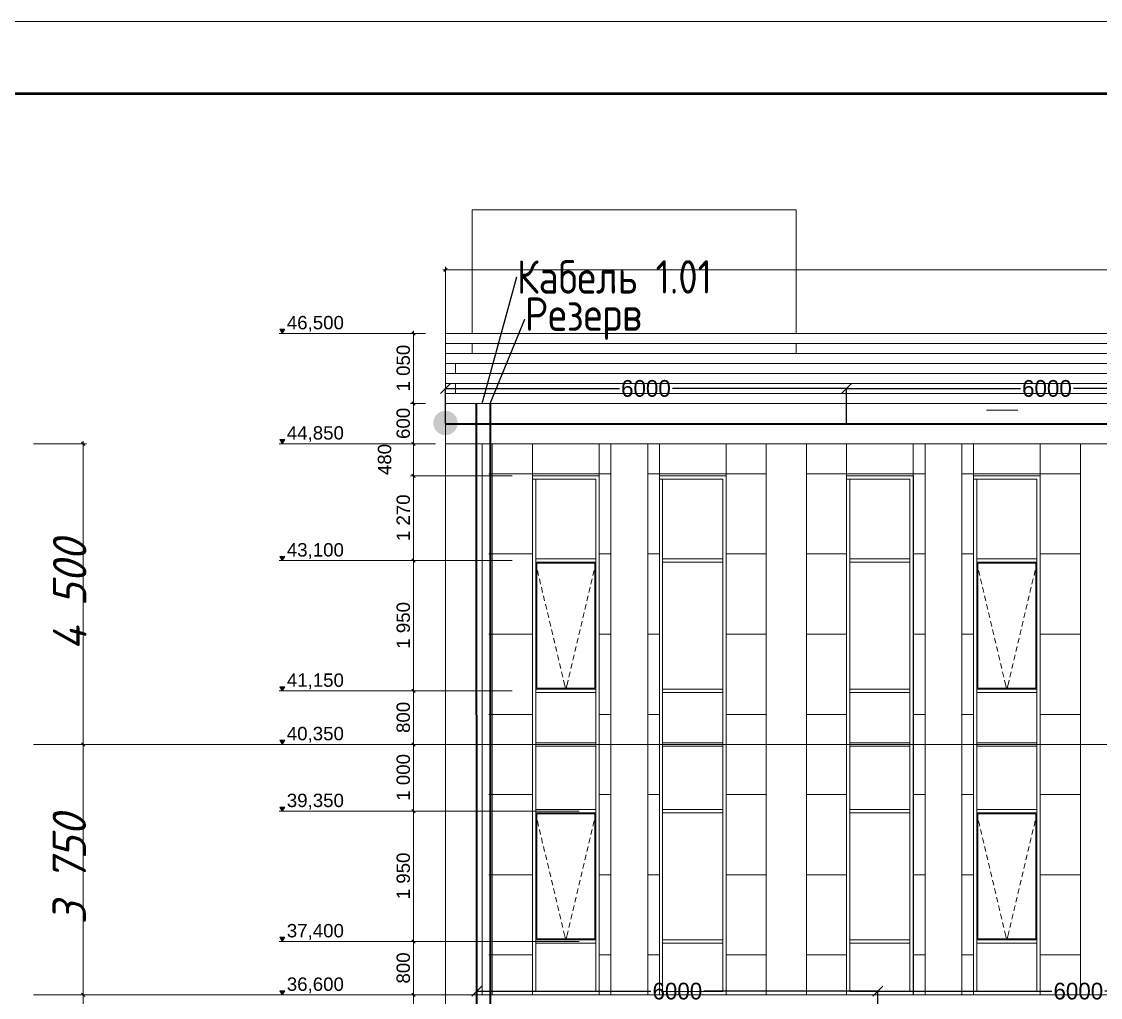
# Model space of a CAD drawing. Header units: millimetres. Extents: x 1499747 to 4230374, y -28481 to 441852.
# Drawn here: x 4068450 to 4084593, y 256889 to 271494 of the extents above; entities that cross this region are included whole.
import ezdxf
from ezdxf import colors
from ezdxf.entities.mleader import LeaderData, LeaderLine
from ezdxf.enums import TextEntityAlignment as Align
from ezdxf.math import Vec2, Vec3
from ezdxf.xclip import XClip

# ---------------------------------------------------------------- set-up
doc = ezdxf.new("R2010")
doc.units = ezdxf.units.MM
doc.header["$MEASUREMENT"] = 0
doc.header["$XCLIPFRAME"] = 0
doc.layers.add('0_ANNOT_Dimensions', color=7, linetype='Continuous')
for name, color, linetype, lineweight in [('1 Фасад_42_2D - Общий_Ном._пера__20_Ном._пера__1', 1, 'Continuous', 18), ('1 Фасад_42_Витражные окна_Ном._пера__1_Ном._пера__7', 7, 'Continuous', 18), ('1 Фасад_42_Витражные окна_Ном._пера__92_Ном._пера__233', 233, 'Continuous', 18), ('1 Фасад_42_Выступы_Ном._пера__1_Ном._пера__7', 7, 'Continuous', 18), ('1 Фасад_42_Конструктив - Перекрытия_Ном._пера__1_Ном._пера__7', 7, 'Continuous', 18), ('1 Фасад_42_Конструктив - Стены Ненесущие Газоблок_Ном._пера__1_Ном._пера__7', 7, 'Continuous', 18), ('1 Фасад_42_Конструктив - Стены Ненесущие Газоблок_Ном._пера__87_Ном._пера__251', 250, 'Continuous', 18), ('1 Фасад_42_Окна Archicad_Ном._пера__87_Ном._пера__251', 250, 'Continuous', 18), ('1 Фасад_42_Отделка керамика_Ном._пера__1_Ном._пера__7', 7, 'Continuous', 18), ('1 Фасад_42_Парапет_Ном._пера__20_Ном._пера__1', 1, 'Continuous', 18), ('1 Фасад_42_Размер - ГКЛ перегородки_Ном._пера__5_Ном._пера__5', 5, 'Continuous', 18), ('1 Фасад_42_Размер - Общий_Ном._пера__1_Ном._пера__7', 7, 'Continuous', 18), ('1 Фасад_42_Ребра Навес_Ном._пера__1_Ном._пера__7', 7, 'Continuous', 18), ('1 Фасад_42_Сетка кладки_Ном._пера__5_Ном._пера__5', 5, 'Continuous', 18), ('1 Фасад_42_Сетка кладки_Ном._пера__62_Ном._пера__253', 252, 'Continuous', 18), ('FTP Cable', 130, 'Continuous', 30), ('Кабель 2x4mm', 200, 'Continuous', 30), ('Кабель 2х6 mm', 150, 'Continuous', 30), ('ТП', 250, 'Continuous', 30)]:
    doc.layers.add(name, color=color, linetype=linetype, lineweight=lineweight)
doc.styles.add('ISOCPEUR_4', font='isocpeur.ttf', dxfattribs={"width": 0.85, "height": 250})
doc.styles.add('СГЕНЕРИР_СТИЛЬ_1', font='')
doc.styles.add('СГЕНЕРИР_СТИЛЬ_2', font='arial.ttf')
doc.styles.add('СПДС', font='isocpeur.ttf', dxfattribs={"width": 0.9})
doc.styles.get('СГЕНЕРИР_СТИЛЬ_1').set_extended_font_data('GOST Common', italic=True)
doc.dimstyles.get("Standard").update_dxf_attribs({"dimtxt": 0.18, "dimasz": 0.18, "dimexe": 0.18, "dimexo": 0.0625, "dimgap": 0.09, "dimtad": 0, "dimtih": 1, "dimtoh": 1, "dimdec": 4, "dimzin": 0, "dimdsep": 46, "dimtxsty": 'Standard', "dimcen": 0.09, "dimadec": 0, "dimazin": 0, "dimtfac": 1, "dimtdec": 4, "dimtofl": 0, "dimtmove": 0, "dimatfit": 3, "dimfxl": 1, "dimtolj": 1, "dimtzin": 0, "dimarcsym": 0})

# ---------------------------------------------------------------- blocks, each defined once
blk = doc.blocks.new('Чертеж_5_42', base_point=(1557140, 9891))
at = {"layer": '1 Фасад_42_Размер - Общий_Ном._пера__1_Ном._пера__7', "linetype": 'Continuous', "true_color": 0x939598}
for points in [[(1502498, 56391), (1502535, 56454), (1502462, 56454)], [(1502498, 54741), (1502535, 54804), (1502462, 54804)], [(1502498, 52991), (1502535, 53054), (1502462, 53054)], [(1502498, 51041), (1502535, 51104), (1502462, 51104)], [(1502498, 50241), (1502535, 50304), (1502462, 50304)], [(1502498, 49241), (1502535, 49304), (1502462, 49304)], [(1502498, 47291), (1502535, 47354), (1502462, 47354)], [(1502498, 46491), (1502535, 46554), (1502462, 46554)]]:
    blk.add_hatch(color=252, dxfattribs=at).paths.add_polyline_path(points)
at = {"layer": '1 Фасад_42_2D - Общий_Ном._пера__20_Ном._пера__1', "color": 252, "linetype": 'Continuous', "true_color": 0x939598}
blk.add_line((1513506, 55242), (1513038, 55242), dxfattribs=at)
at = {"layer": '1 Фасад_42_Витражные окна_Ном._пера__1_Ном._пера__7', "color": 252, "linetype": 'Continuous', "true_color": 0x939598}
for p, q in [((1506290, 54211), (1506241, 54211)), ((1507190, 54211), (1506290, 54211)), ((1506290, 54211), (1506290, 53281)), ((1507190, 53281), (1507190, 54211)), ((1508190, 54211), (1508141, 54211)), ((1509090, 54211), (1508190, 54211)), ((1508190, 54211), (1508190, 53281)), ((1509090, 53281), (1509090, 54211)), ((1510990, 54211), (1510941, 54211)), ((1511890, 54211), (1510990, 54211)), ((1510990, 54211), (1510990, 53281)), ((1511890, 53281), (1511890, 54211)), ((1512890, 54211), (1512841, 54211)), ((1513790, 54211), (1512890, 54211)), ((1512890, 54211), (1512890, 53281)), ((1513790, 53281), (1513790, 54211)), ((1506290, 53281), (1506290, 52991)), ((1507190, 53016), (1507190, 53281)), ((1508190, 53281), (1508190, 52991)), ((1509090, 53016), (1509090, 53281)), ((1510990, 53281), (1510990, 52991)), ((1511890, 53016), (1511890, 53281)), ((1512890, 53281), (1512890, 52991)), ((1513790, 53016), (1513790, 53281)), ((1506290, 53016), (1507190, 53016)), ((1506290, 52991), (1506290, 52561)), ((1506290, 52966), (1507190, 52966)), ((1506305, 52951), (1507175, 52951)), ((1506305, 51081), (1506305, 52951)), ((1507175, 52951), (1507175, 51081)), ((1507190, 52991), (1507190, 53016)), ((1507190, 52966), (1507190, 52991)), ((1507190, 51066), (1507190, 52966)), ((1508190, 53016), (1509090, 53016)), ((1508190, 52991), (1508190, 52561)), ((1508190, 52966), (1509090, 52966)), ((1509090, 52991), (1509090, 53016)), ((1509090, 52966), (1509090, 52991)), ((1509090, 51066), (1509090, 52966)), ((1510990, 53016), (1511890, 53016)), ((1510990, 52991), (1510990, 52561)), ((1510990, 52966), (1511890, 52966)), ((1511890, 52991), (1511890, 53016)), ((1511890, 52966), (1511890, 52991)), ((1511890, 51066), (1511890, 52966)), ((1512890, 53016), (1513790, 53016)), ((1512890, 52991), (1512890, 52561)), ((1512890, 52966), (1513790, 52966)), ((1512905, 52951), (1513775, 52951)), ((1512905, 51081), (1512905, 52951)), ((1513775, 52951), (1513775, 51081)), ((1513790, 52991), (1513790, 53016)), ((1513790, 52966), (1513790, 52991)), ((1513790, 51066), (1513790, 52966)), ((1506290, 52561), (1506290, 51041)), ((1508190, 52561), (1508190, 51041)), ((1510990, 52561), (1510990, 51041)), ((1512890, 52561), (1512890, 51041)), ((1506290, 51066), (1507190, 51066)), ((1506290, 51041), (1506290, 50691)), ((1506290, 51016), (1507190, 51016)), ((1507175, 51081), (1506305, 51081)), ((1507190, 51041), (1507190, 51066)), ((1507190, 51016), (1507190, 51041)), ((1507190, 50691), (1507190, 51016)), ((1508190, 51066), (1509090, 51066)), ((1508190, 51041), (1508190, 50691)), ((1508190, 51016), (1509090, 51016)), ((1509090, 51041), (1509090, 51066)), ((1509090, 51016), (1509090, 51041)), ((1509090, 50691), (1509090, 51016)), ((1510990, 51066), (1511890, 51066)), ((1510990, 51041), (1510990, 50691)), ((1510990, 51016), (1511890, 51016)), ((1511890, 51041), (1511890, 51066)), ((1511890, 51016), (1511890, 51041)), ((1511890, 50691), (1511890, 51016)), ((1512890, 51066), (1513790, 51066)), ((1512890, 51041), (1512890, 50691)), ((1512890, 51016), (1513790, 51016)), ((1513775, 51081), (1512905, 51081)), ((1513790, 51041), (1513790, 51066)), ((1513790, 51016), (1513790, 51041)), ((1513790, 50691), (1513790, 51016)), ((1506290, 50691), (1506290, 50241)), ((1507190, 50266), (1507190, 50691)), ((1508190, 50691), (1508190, 50241)), ((1509090, 50266), (1509090, 50691)), ((1510990, 50691), (1510990, 50241)), ((1511890, 50266), (1511890, 50691)), ((1512890, 50691), (1512890, 50241)), ((1513790, 50266), (1513790, 50691)), ((1506290, 50266), (1507190, 50266)), ((1506290, 50241), (1506290, 49241)), ((1506290, 50216), (1507190, 50216)), ((1507190, 50241), (1507190, 50266)), ((1507190, 50216), (1507190, 50241)), ((1507190, 49266), (1507190, 50216)), ((1508190, 50266), (1509090, 50266)), ((1508190, 50241), (1508190, 49241)), ((1508190, 50216), (1509090, 50216)), ((1509090, 50241), (1509090, 50266)), ((1509090, 50216), (1509090, 50241)), ((1509090, 49266), (1509090, 50216)), ((1510990, 50266), (1511890, 50266)), ((1510990, 50241), (1510990, 49241)), ((1510990, 50216), (1511890, 50216)), ((1511890, 50241), (1511890, 50266)), ((1511890, 50216), (1511890, 50241)), ((1511890, 49266), (1511890, 50216)), ((1512890, 50266), (1513790, 50266)), ((1512890, 50241), (1512890, 49241)), ((1512890, 50216), (1513790, 50216)), ((1513790, 50241), (1513790, 50266)), ((1513790, 50216), (1513790, 50241)), ((1513790, 49266), (1513790, 50216)), ((1506290, 49266), (1507190, 49266)), ((1506290, 49241), (1506290, 48791)), ((1507190, 49241), (1507190, 49266)), ((1507190, 49216), (1507190, 49241)), ((1508190, 49266), (1509090, 49266)), ((1508190, 49241), (1508190, 48791)), ((1509090, 49241), (1509090, 49266)), ((1509090, 49216), (1509090, 49241)), ((1510990, 49266), (1511890, 49266)), ((1510990, 49241), (1510990, 48791)), ((1511890, 49241), (1511890, 49266)), ((1511890, 49216), (1511890, 49241)), ((1512890, 49266), (1513790, 49266)), ((1512890, 49241), (1512890, 48791)), ((1513790, 49241), (1513790, 49266)), ((1513790, 49216), (1513790, 49241)), ((1506290, 49216), (1507190, 49216)), ((1506305, 49201), (1507175, 49201)), ((1506305, 47331), (1506305, 49201)), ((1507175, 49201), (1507175, 47331)), ((1507190, 48101), (1507190, 49216)), ((1508190, 49216), (1509090, 49216)), ((1509090, 48101), (1509090, 49216)), ((1510990, 49216), (1511890, 49216)), ((1511890, 48101), (1511890, 49216)), ((1512890, 49216), (1513790, 49216)), ((1512905, 49201), (1513775, 49201)), ((1512905, 47331), (1512905, 49201)), ((1513775, 49201), (1513775, 47331)), ((1513790, 48101), (1513790, 49216)), ((1506290, 48791), (1506290, 48101)), ((1508190, 48791), (1508190, 48101)), ((1510990, 48791), (1510990, 48101)), ((1512890, 48791), (1512890, 48101)), ((1506290, 48101), (1506290, 47391)), ((1507190, 47316), (1507190, 48101)), ((1508190, 48101), (1508190, 47391)), ((1509090, 47316), (1509090, 48101)), ((1510990, 48101), (1510990, 47391)), ((1511890, 47316), (1511890, 48101)), ((1512890, 48101), (1512890, 47391)), ((1513790, 47316), (1513790, 48101)), ((1506290, 47391), (1506290, 47291)), ((1506290, 47316), (1507190, 47316)), ((1507175, 47331), (1506305, 47331)), ((1507190, 47291), (1507190, 47316)), ((1508190, 47391), (1508190, 47291)), ((1508190, 47316), (1509090, 47316)), ((1509090, 47291), (1509090, 47316)), ((1510990, 47391), (1510990, 47291)), ((1510990, 47316), (1511890, 47316)), ((1511890, 47291), (1511890, 47316)), ((1512890, 47391), (1512890, 47291)), ((1512890, 47316), (1513790, 47316)), ((1513775, 47331), (1512905, 47331)), ((1513790, 47291), (1513790, 47316)), ((1506290, 47291), (1506290, 46541)), ((1506290, 47266), (1507190, 47266)), ((1507190, 46541), (1507190, 47291)), ((1508190, 47291), (1508190, 46541)), ((1508190, 47266), (1509090, 47266)), ((1509090, 46541), (1509090, 47291)), ((1510990, 47291), (1510990, 46541)), ((1510990, 47266), (1511890, 47266)), ((1511890, 46541), (1511890, 47291)), ((1512890, 47291), (1512890, 46541)), ((1512890, 47266), (1513790, 47266)), ((1513790, 46541), (1513790, 47291)), ((1506290, 46541), (1507190, 46541)), ((1508190, 46541), (1509090, 46541)), ((1510990, 46541), (1511890, 46541)), ((1512890, 46541), (1513790, 46541))]:
    blk.add_line(p, q, dxfattribs=at)
at = {"layer": '1 Фасад_42_Витражные окна_Ном._пера__92_Ном._пера__233', "color": 252, "linetype": 'Continuous', "true_color": 0x939598}
for p, q in [((1506290, 52950), (1506304, 52893)), ((1507190, 52950), (1507177, 52893)), ((1512890, 52950), (1512904, 52893)), ((1513790, 52950), (1513777, 52893)), ((1506316, 52845), (1506334, 52767)), ((1507165, 52845), (1507147, 52767)), ((1512915, 52845), (1512934, 52767)), ((1513765, 52845), (1513747, 52767)), ((1506346, 52718), (1506364, 52641)), ((1507135, 52718), (1507117, 52641)), ((1512945, 52718), (1512964, 52641)), ((1513735, 52718), (1513716, 52641)), ((1506376, 52592), (1506394, 52514)), ((1506406, 52465), (1506424, 52388)), ((1507075, 52465), (1507056, 52388)), ((1507105, 52592), (1507087, 52514)), ((1512976, 52592), (1512994, 52514)), ((1513006, 52465), (1513024, 52388)), ((1513675, 52465), (1513656, 52388)), ((1513705, 52592), (1513686, 52514)), ((1506436, 52339), (1506455, 52261)), ((1507045, 52339), (1507026, 52261)), ((1513036, 52339), (1513054, 52261)), ((1513645, 52339), (1513626, 52261)), ((1506466, 52213), (1506485, 52135)), ((1507015, 52213), (1506996, 52135)), ((1513066, 52213), (1513085, 52135)), ((1513614, 52213), (1513596, 52135)), ((1506496, 52086), (1506515, 52008)), ((1506985, 52086), (1506966, 52008)), ((1513096, 52086), (1513115, 52008)), ((1513584, 52086), (1513566, 52008)), ((1506526, 51960), (1506545, 51882)), ((1506557, 51833), (1506575, 51755)), ((1506924, 51833), (1506906, 51755)), ((1506954, 51960), (1506936, 51882)), ((1513126, 51960), (1513145, 51882)), ((1513156, 51833), (1513175, 51755)), ((1513524, 51833), (1513506, 51755)), ((1513554, 51960), (1513536, 51882)), ((1506587, 51707), (1506605, 51629)), ((1506894, 51707), (1506876, 51629)), ((1513186, 51707), (1513205, 51629)), ((1513494, 51707), (1513475, 51629)), ((1506617, 51580), (1506635, 51502)), ((1506864, 51580), (1506846, 51502)), ((1513217, 51580), (1513235, 51502)), ((1513464, 51580), (1513445, 51502)), ((1506647, 51454), (1506666, 51376)), ((1506834, 51454), (1506815, 51376)), ((1513247, 51454), (1513265, 51376)), ((1513434, 51454), (1513415, 51376)), ((1506677, 51327), (1506696, 51249)), ((1506707, 51201), (1506722, 51139)), ((1506774, 51201), (1506759, 51139)), ((1506804, 51327), (1506785, 51249)), ((1513277, 51327), (1513295, 51249)), ((1513307, 51201), (1513322, 51139)), ((1513373, 51201), (1513359, 51139)), ((1513404, 51327), (1513385, 51249)), ((1506722, 51139), (1506736, 51081)), ((1506736, 51081), (1506739, 51066)), ((1506745, 51081), (1506742, 51066)), ((1506759, 51139), (1506745, 51081)), ((1513322, 51139), (1513335, 51081)), ((1513335, 51081), (1513339, 51066)), ((1513345, 51081), (1513341, 51066)), ((1513359, 51139), (1513345, 51081)), ((1506290, 49200), (1506304, 49143)), ((1506316, 49095), (1506334, 49017)), ((1507165, 49095), (1507147, 49017)), ((1507190, 49200), (1507177, 49143)), ((1512890, 49200), (1512904, 49143)), ((1512915, 49095), (1512934, 49017)), ((1513765, 49095), (1513747, 49017)), ((1513790, 49200), (1513777, 49143)), ((1506346, 48968), (1506364, 48891)), ((1507135, 48968), (1507117, 48891)), ((1512945, 48968), (1512964, 48891)), ((1513735, 48968), (1513716, 48891)), ((1506376, 48842), (1506394, 48764)), ((1507105, 48842), (1507087, 48764)), ((1512976, 48842), (1512994, 48764)), ((1513705, 48842), (1513686, 48764)), ((1506406, 48715), (1506424, 48638)), ((1507075, 48715), (1507056, 48638)), ((1513006, 48715), (1513024, 48638)), ((1513675, 48715), (1513656, 48638)), ((1506436, 48589), (1506455, 48511)), ((1506466, 48463), (1506485, 48385)), ((1507015, 48463), (1506996, 48385)), ((1507045, 48589), (1507026, 48511)), ((1513036, 48589), (1513054, 48511)), ((1513066, 48463), (1513085, 48385)), ((1513614, 48463), (1513596, 48385)), ((1513645, 48589), (1513626, 48511)), ((1506496, 48336), (1506515, 48258)), ((1506985, 48336), (1506966, 48258)), ((1513096, 48336), (1513115, 48258)), ((1513584, 48336), (1513566, 48258)), ((1506526, 48210), (1506545, 48132)), ((1506954, 48210), (1506936, 48132)), ((1513126, 48210), (1513145, 48132)), ((1513554, 48210), (1513536, 48132)), ((1506557, 48083), (1506575, 48005)), ((1506587, 47957), (1506605, 47879)), ((1506894, 47957), (1506876, 47879)), ((1506924, 48083), (1506906, 48005)), ((1513156, 48083), (1513175, 48005)), ((1513186, 47957), (1513205, 47879)), ((1513494, 47957), (1513475, 47879)), ((1513524, 48083), (1513506, 48005)), ((1506617, 47830), (1506635, 47752)), ((1506864, 47830), (1506846, 47752)), ((1513217, 47830), (1513235, 47752)), ((1513464, 47830), (1513445, 47752)), ((1506647, 47704), (1506666, 47626)), ((1506834, 47704), (1506815, 47626)), ((1513247, 47704), (1513265, 47626)), ((1513434, 47704), (1513415, 47626)), ((1506677, 47577), (1506696, 47499)), ((1506804, 47577), (1506785, 47499)), ((1513277, 47577), (1513295, 47499)), ((1513404, 47577), (1513385, 47499)), ((1506707, 47451), (1506722, 47389)), ((1506722, 47389), (1506736, 47331)), ((1506736, 47331), (1506739, 47316)), ((1506745, 47331), (1506742, 47316)), ((1506759, 47389), (1506745, 47331)), ((1506774, 47451), (1506759, 47389)), ((1513307, 47451), (1513322, 47389)), ((1513322, 47389), (1513335, 47331)), ((1513335, 47331), (1513339, 47316)), ((1513345, 47331), (1513341, 47316)), ((1513359, 47389), (1513345, 47331)), ((1513373, 47451), (1513359, 47389))]:
    blk.add_line(p, q, dxfattribs=at)
at = {"layer": '1 Фасад_42_Выступы_Ном._пера__1_Ном._пера__7', "color": 252, "linetype": 'Continuous', "true_color": 0x939598}
for p, q in [((1504941, 46491), (1504941, 54741)), ((1505491, 46491), (1505491, 54741)), ((1507416, 46491), (1507416, 54741)), ((1507966, 46491), (1507966, 54741)), ((1509741, 46491), (1509741, 54741)), ((1510341, 46491), (1510341, 54741)), ((1512116, 46491), (1512116, 54741)), ((1512666, 46491), (1512666, 54741)), ((1514441, 46491), (1514441, 54741)), ((1504940, 46491), (1504941, 46491)), ((1504940, 19541), (1504940, 46491)), ((1504941, 46491), (1505491, 46491)), ((1505491, 46491), (1507416, 46491)), ((1507416, 46491), (1507966, 46491)), ((1507966, 46491), (1509741, 46491)), ((1509741, 46491), (1510341, 46491)), ((1510341, 46491), (1512116, 46491)), ((1512116, 46491), (1512666, 46491)), ((1512666, 46491), (1514441, 46491)), ((1514441, 46491), (1515041, 46491))]:
    blk.add_line(p, q, dxfattribs=at)
at = {"layer": '1 Фасад_42_Конструктив - Перекрытия_Ном._пера__1_Ном._пера__7', "linetype": 'Continuous'}
for p, q in [((1507240, 50241), (1507241, 50241)), ((1509140, 50241), (1509141, 50241)), ((1511940, 50241), (1511941, 50241)), ((1513840, 50241), (1513841, 50241))]:
    blk.add_line(p, q, dxfattribs=at)
at = {"layer": '1 Фасад_42_Конструктив - Стены Ненесущие Газоблок_Ном._пера__1_Ном._пера__7', "color": 252, "linetype": 'Continuous', "true_color": 0x939598}
for p, q in [((1505340, 58241), (1505440, 58241)), ((1505340, 56391), (1505340, 58241)), ((1510190, 58241), (1505440, 58241)), ((1510190, 56391), (1510190, 58241)), ((1505340, 56091), (1505340, 56241)), ((1510190, 56091), (1510190, 56241))]:
    blk.add_line(p, q, dxfattribs=at)
at = {"layer": '1 Фасад_42_Конструктив - Стены Ненесущие Газоблок_Ном._пера__87_Ном._пера__251', "color": 252, "linetype": 'Continuous', "true_color": 0x939598}
for p, q in [((1505091, 55791), (1505091, 55941)), ((1505091, 55491), (1505091, 55641)), ((1507241, 50081), (1507240, 50081)), ((1509141, 50081), (1509140, 50081)), ((1511941, 50081), (1511940, 50081)), ((1513841, 50081), (1513840, 50081))]:
    blk.add_line(p, q, dxfattribs=at)
at = {"layer": '1 Фасад_42_Окна Archicad_Ном._пера__87_Ном._пера__251', "color": 252, "linetype": 'Continuous', "true_color": 0x939598}
for p, q in [((1507240, 49241), (1507241, 49241)), ((1509140, 49241), (1509141, 49241)), ((1511940, 49241), (1511941, 49241)), ((1513840, 49241), (1513841, 49241))]:
    blk.add_line(p, q, dxfattribs=at)
at = {"layer": '1 Фасад_42_Отделка керамика_Ном._пера__1_Ном._пера__7', "color": 252, "linetype": 'Continuous', "true_color": 0x939598}
for p, q in [((1504940, 55791), (1504940, 55941)), ((1505090, 55791), (1505090, 55941)), ((1504940, 55491), (1504940, 55641)), ((1505090, 55491), (1505090, 55641)), ((1504940, 46491), (1504940, 55341)), ((1506241, 54261), (1507241, 54261)), ((1507241, 54261), (1507241, 46491)), ((1508141, 54261), (1509141, 54261)), ((1509141, 54261), (1509141, 46491)), ((1510941, 54261), (1511941, 54261)), ((1511941, 54261), (1511941, 46491)), ((1512841, 54261), (1513841, 54261)), ((1513841, 54261), (1513841, 46491))]:
    blk.add_line(p, q, dxfattribs=at)
at = {"layer": '1 Фасад_42_Парапет_Ном._пера__20_Ном._пера__1', "color": 252, "linetype": 'Continuous', "true_color": 0x939598}
for p, q in [((1504941, 55341), (1533642, 55341)), ((1504941, 55341), (1504941, 54741)), ((1504941, 54741), (1533640, 54741))]:
    blk.add_line(p, q, dxfattribs=at)
at = {"layer": '1 Фасад_42_Размер - ГКЛ перегородки_Ном._пера__5_Ном._пера__5', "color": 252, "linetype": 'Continuous', "true_color": 0x939598}
for p, q in [((1499568, 54741), (1498778, 54741)), ((1499546, 54716), (1499496, 54766)), ((1499521, 54741), (1499521, 54779)), ((1499521, 50241), (1499521, 54741)), ((1499568, 50241), (1498778, 50241)), ((1499568, 50241), (1498778, 50241)), ((1499496, 50266), (1499546, 50216)), ((1499496, 50266), (1499546, 50216)), ((1499521, 46491), (1499521, 50241)), ((1499568, 46491), (1498778, 46491)), ((1499568, 46491), (1498778, 46491)), ((1499496, 46516), (1499546, 46466)), ((1499496, 46516), (1499546, 46466)), ((1499521, 43191), (1499521, 46491))]:
    blk.add_line(p, q, dxfattribs=at)
at = {"layer": '1 Фасад_42_Размер - Общий_Ном._пера__1_Ном._пера__7', "color": 252, "linetype": 'Continuous', "true_color": 0x939598}
for p, q in [((1504903, 57343), (1504941, 57343)), ((1504966, 57368), (1504916, 57318)), ((1504941, 55041), (1504941, 57390)), ((1504941, 57343), (1533642, 57343)), ((1502498, 56391), (1502452, 56391)), ((1502498, 56391), (1502462, 56454)), ((1502462, 56454), (1502535, 56454)), ((1502535, 56454), (1502498, 56391)), ((1502498, 56391), (1504640, 56391)), ((1504640, 56391), (1504416, 56391)), ((1504488, 56366), (1504438, 56416)), ((1504463, 56391), (1504463, 56429)), ((1504463, 55341), (1504463, 56391)), ((1504640, 55341), (1504416, 55341)), ((1504640, 55341), (1504416, 55341)), ((1504438, 55366), (1504488, 55316)), ((1504438, 55366), (1504488, 55316)), ((1504463, 54741), (1504463, 55341)), ((1502498, 54741), (1502452, 54741)), ((1502498, 54741), (1502462, 54804)), ((1502462, 54804), (1502535, 54804)), ((1502535, 54804), (1502498, 54741)), ((1502498, 54741), (1504790, 54741)), ((1504790, 54741), (1504416, 54741)), ((1504790, 54741), (1504416, 54741)), ((1504438, 54766), (1504488, 54716)), ((1504438, 54766), (1504488, 54716)), ((1504463, 54261), (1504463, 54741)), ((1505940, 54261), (1504416, 54261)), ((1505940, 54261), (1504416, 54261)), ((1504438, 54286), (1504488, 54236)), ((1504438, 54286), (1504488, 54236)), ((1504463, 52991), (1504463, 54261)), ((1502498, 52991), (1502452, 52991)), ((1502498, 52991), (1502462, 53054)), ((1502462, 53054), (1502535, 53054)), ((1502535, 53054), (1502498, 52991)), ((1502498, 52991), (1505940, 52991)), ((1505940, 52991), (1504416, 52991)), ((1505940, 52991), (1504416, 52991)), ((1504438, 53016), (1504488, 52966)), ((1504438, 53016), (1504488, 52966)), ((1504463, 51041), (1504463, 52991)), ((1502498, 51041), (1502452, 51041)), ((1502498, 51041), (1502462, 51104)), ((1502462, 51104), (1502535, 51104)), ((1502535, 51104), (1502498, 51041)), ((1502498, 51041), (1505940, 51041)), ((1505940, 51041), (1504416, 51041)), ((1505940, 51041), (1504416, 51041)), ((1504438, 51066), (1504488, 51016)), ((1504438, 51066), (1504488, 51016)), ((1504463, 50241), (1504463, 51041)), ((1502498, 50241), (1502452, 50241)), ((1502498, 50241), (1502462, 50304)), ((1502462, 50304), (1502535, 50304)), ((1502535, 50304), (1502498, 50241)), ((1502498, 50241), (1504790, 50241)), ((1504790, 50241), (1504416, 50241)), ((1504790, 50241), (1504416, 50241)), ((1504438, 50266), (1504488, 50216)), ((1504438, 50266), (1504488, 50216)), ((1504463, 49241), (1504463, 50241)), ((1502498, 49241), (1502452, 49241)), ((1502498, 49241), (1502462, 49304)), ((1502462, 49304), (1502535, 49304)), ((1502535, 49304), (1502498, 49241)), ((1502498, 49241), (1505940, 49241)), ((1506940, 49241), (1504416, 49241)), ((1506940, 49241), (1504416, 49241)), ((1504438, 49266), (1504488, 49216)), ((1504438, 49266), (1504488, 49216)), ((1504463, 47291), (1504463, 49241)), ((1502498, 47291), (1502462, 47354)), ((1502462, 47354), (1502535, 47354)), ((1502535, 47354), (1502498, 47291)), ((1504438, 47316), (1504488, 47266)), ((1504438, 47316), (1504488, 47266)), ((1502498, 47291), (1502452, 47291)), ((1502498, 47291), (1505990, 47291)), ((1506940, 47291), (1504416, 47291)), ((1506940, 47291), (1504416, 47291)), ((1504463, 46491), (1504463, 47291)), ((1502498, 46491), (1502452, 46491)), ((1502498, 46491), (1502462, 46554)), ((1502462, 46554), (1502535, 46554)), ((1502535, 46554), (1502498, 46491)), ((1502498, 46491), (1504790, 46491)), ((1504790, 46491), (1504416, 46491)), ((1504790, 46491), (1504416, 46491)), ((1504438, 46516), (1504488, 46466)), ((1504438, 46516), (1504488, 46466)), ((1504463, 45941), (1504463, 46491))]:
    blk.add_line(p, q, dxfattribs=at)
at = {"layer": '1 Фасад_42_Ребра Навес_Ном._пера__1_Ном._пера__7', "color": 252, "linetype": 'Continuous', "true_color": 0x939598}
for p, q in [((1504940, 56241), (1504940, 56391)), ((1538033, 56391), (1504940, 56391)), ((1537414, 56241), (1504940, 56241)), ((1504940, 55941), (1504940, 56091)), ((1536795, 56091), (1504940, 56091)), ((1536176, 55941), (1504940, 55941)), ((1504940, 55641), (1504940, 55791)), ((1535557, 55791), (1504940, 55791)), ((1534938, 55641), (1504940, 55641)), ((1534319, 55491), (1504940, 55491)), ((1504940, 55341), (1504940, 55491))]:
    blk.add_line(p, q, dxfattribs=at)
at = {"layer": '1 Фасад_42_Сетка кладки_Ном._пера__5_Ном._пера__5', "color": 252, "linetype": 'Continuous', "true_color": 0x939598}
for p, q in [((1529845, 50241), (1498778, 50241)), ((1529845, 50241), (1498778, 50241)), ((1529845, 46491), (1498778, 46491)), ((1529845, 46491), (1498778, 46491))]:
    blk.add_line(p, q, dxfattribs=at)
at = {"layer": '1 Фасад_42_Сетка кладки_Ном._пера__62_Ном._пера__253', "color": 252, "linetype": 'Continuous', "true_color": 0x939598}
for p, q in [((1505640, 54738), (1505640, 46491)), ((1506241, 54738), (1506241, 54261)), ((1507240, 54738), (1507240, 54261)), ((1508141, 54738), (1508141, 54261)), ((1509140, 54738), (1509140, 54261)), ((1510341, 54739), (1510341, 46491)), ((1510941, 54739), (1510941, 54261)), ((1511940, 54739), (1511940, 54261)), ((1512841, 54739), (1512841, 54261)), ((1513840, 54739), (1513840, 54261)), ((1507416, 54291), (1505590, 54291)), ((1506241, 54261), (1506241, 46491)), ((1507240, 54261), (1507240, 46491)), ((1509741, 54291), (1507966, 54291)), ((1508141, 54261), (1508141, 46491)), ((1509140, 54261), (1509140, 46491)), ((1512116, 54291), (1510341, 54291)), ((1510941, 54261), (1510941, 46491)), ((1511940, 54261), (1511940, 46491)), ((1514441, 54291), (1512666, 54291)), ((1512841, 54261), (1512841, 46491)), ((1513840, 54261), (1513840, 46491)), ((1506241, 53091), (1505590, 53091)), ((1507241, 53091), (1507416, 53091)), ((1507966, 53091), (1508141, 53091)), ((1509140, 53091), (1509141, 53091)), ((1509141, 53091), (1509741, 53091)), ((1510341, 53091), (1510941, 53091)), ((1511940, 53091), (1511941, 53091)), ((1511941, 53091), (1512116, 53091)), ((1512666, 53091), (1512840, 53091)), ((1513840, 53091), (1513841, 53091)), ((1513841, 53091), (1514441, 53091)), ((1506241, 51891), (1505590, 51891)), ((1507241, 51891), (1507416, 51891)), ((1507966, 51891), (1508141, 51891)), ((1509140, 51891), (1509141, 51891)), ((1509141, 51891), (1509741, 51891)), ((1510341, 51891), (1510941, 51891)), ((1511940, 51891), (1511941, 51891)), ((1511941, 51891), (1512116, 51891)), ((1512666, 51891), (1512840, 51891)), ((1513840, 51891), (1513841, 51891)), ((1513841, 51891), (1514441, 51891)), ((1506241, 50691), (1505590, 50691)), ((1507241, 50691), (1507416, 50691)), ((1507966, 50691), (1508141, 50691)), ((1509140, 50691), (1509141, 50691)), ((1509141, 50691), (1509741, 50691)), ((1510341, 50691), (1510941, 50691)), ((1511940, 50691), (1511941, 50691)), ((1511941, 50691), (1512116, 50691)), ((1512666, 50691), (1512840, 50691)), ((1513840, 50691), (1513841, 50691)), ((1513841, 50691), (1514441, 50691)), ((1506241, 49491), (1505590, 49491)), ((1507241, 49491), (1507416, 49491)), ((1507966, 49491), (1508141, 49491)), ((1509140, 49491), (1509141, 49491)), ((1509141, 49491), (1509741, 49491)), ((1510341, 49491), (1510941, 49491)), ((1511940, 49491), (1511941, 49491)), ((1511941, 49491), (1512116, 49491)), ((1512666, 49491), (1512840, 49491)), ((1513840, 49491), (1513841, 49491)), ((1513841, 49491), (1514441, 49491)), ((1506241, 48291), (1505590, 48291)), ((1507241, 48291), (1507416, 48291)), ((1507966, 48291), (1508141, 48291)), ((1509140, 48291), (1509141, 48291)), ((1509141, 48291), (1509741, 48291)), ((1510341, 48291), (1510941, 48291)), ((1511940, 48291), (1511941, 48291)), ((1511941, 48291), (1512116, 48291)), ((1512666, 48291), (1512840, 48291)), ((1513840, 48291), (1513841, 48291)), ((1513841, 48291), (1514441, 48291)), ((1506241, 47091), (1505590, 47091)), ((1507241, 47091), (1507416, 47091)), ((1507966, 47091), (1508141, 47091)), ((1509140, 47091), (1509141, 47091)), ((1509141, 47091), (1509741, 47091)), ((1510341, 47091), (1510941, 47091)), ((1511940, 47091), (1511941, 47091)), ((1511941, 47091), (1512116, 47091)), ((1512666, 47091), (1512840, 47091)), ((1513840, 47091), (1513841, 47091)), ((1513841, 47091), (1514441, 47091))]:
    blk.add_line(p, q, dxfattribs=at)
at = {"layer": '1 Фасад_42_Размер - ГКЛ перегородки_Ном._пера__5_Ном._пера__5', "color": 252, "linetype": 'Continuous', "true_color": 0x939598, "char_height": 500, "attachment_point": 7, "rotation": 90, "style": 'СГЕНЕРИР_СТИЛЬ_1'}
for s, insert in [('\\A1;{\\pql;\\fGOST Common|b0|i1|c204|p0;\\W1.000000;4\xa0500}', (1499567, 51646)), ('\\A1;{\\pql;\\fGOST Common|b0|i1|c204|p0;\\W1.000000;3\xa0750}', (1499561, 47547))]:
    blk.add_mtext(s, dxfattribs=dict(at, insert=insert))
at = {"layer": '1 Фасад_42_Размер - Общий_Ном._пера__1_Ном._пера__7', "color": 252, "linetype": 'Continuous', "true_color": 0x939598, "char_height": 200, "attachment_point": 7, "style": 'СГЕНЕРИР_СТИЛЬ_2'}
for s, insert in [('\\A1;{\\pql;\\fArial|b0|i0|c204|p0;\\W1.000000;46,500}', (1502566, 56416)), ('\\A1;{\\pql;\\fArial|b0|i0|c204|p0;\\W1.000000;44,850}', (1502566, 54766)), ('\\A1;{\\pql;\\fArial|b0|i0|c204|p0;\\W1.000000;43,100}', (1502566, 53016)), ('\\A1;{\\pql;\\fArial|b0|i0|c204|p0;\\W1.000000;41,150}', (1502566, 51066)), ('\\A1;{\\pql;\\fArial|b0|i0|c204|p0;\\W1.000000;40,350}', (1502566, 50266)), ('\\A1;{\\pql;\\fArial|b0|i0|c204|p0;\\W1.000000;39,350}', (1502566, 49266)), ('\\A1;{\\pql;\\fArial|b0|i0|c204|p0;\\W1.000000;37,400}', (1502566, 47316)), ('\\A1;{\\pql;\\fArial|b0|i0|c204|p0;\\W1.000000;36,600}', (1502566, 46516))]:
    blk.add_mtext(s, dxfattribs=dict(at, insert=insert))
at = {"layer": '1 Фасад_42_Размер - Общий_Ном._пера__1_Ном._пера__7', "color": 252, "linetype": 'Continuous', "true_color": 0x939598, "char_height": 200, "attachment_point": 7, "rotation": 90, "style": 'СГЕНЕРИР_СТИЛЬ_2'}
for s, insert in [('\\A1;{\\pql;\\fArial|b0|i0|c204|p0;\\W1.000000;1\xa0050}', (1504411, 55523)), ('\\A1;{\\pql;\\fArial|b0|i0|c204|p0;\\W1.000000;600}', (1504411, 54812)), ('\\A1;{\\pql;\\fArial|b0|i0|c204|p0;\\W1.000000;480}', (1504131, 54272)), ('\\A1;{\\pql;\\fArial|b0|i0|c204|p0;\\W1.000000;1\xa0270}', (1504411, 53283)), ('\\A1;{\\pql;\\fArial|b0|i0|c204|p0;\\W1.000000;1\xa0950}', (1504411, 51673)), ('\\A1;{\\pql;\\fArial|b0|i0|c204|p0;\\W1.000000;800}', (1504411, 50412)), ('\\A1;{\\pql;\\fArial|b0|i0|c204|p0;\\W1.000000;1\xa0000}', (1504411, 49398)), ('\\A1;{\\pql;\\fArial|b0|i0|c204|p0;\\W1.000000;1\xa0950}', (1504411, 47923)), ('\\A1;{\\pql;\\fArial|b0|i0|c204|p0;\\W1.000000;800}', (1504411, 46662))]:
    blk.add_mtext(s, dxfattribs=dict(at, insert=insert))
blk = doc.blocks.new('_Oblique')
at = {"color": 0, "linetype": 'ByBlock', "lineweight": -2}
blk.add_line((-0.5, -0.5), (0.5, 0.5), dxfattribs=at)
blk = doc.blocks.new('*D855')
at = {"layer": '0_ANNOT_Dimensions', "color": 0, "lineweight": -2, "transparency": 16777216}
for p, q in [((4074792, 265476), (4074792, 266002)), ((4074792, 266002), (4077397, 266002)), ((4080792, 266002), (4078188, 266002)), ((4080792, 265476), (4080792, 266002))]:
    blk.add_line(p, q, dxfattribs=at)
at = {"layer": 'Defpoints', "color": 0, "lineweight": 30, "transparency": 16777216}
for p in [(4080792, 266002), (4074792, 265475), (4080792, 265475)]:
    blk.add_point(p, dxfattribs=at)
at = {"layer": '0_ANNOT_Dimensions', "color": 0, "lineweight": -2, "transparency": 16777216, "xscale": 150, "yscale": 150, "zscale": 150, "rotation": 180}
blk.add_blockref('_Oblique', (4074792, 266002), dxfattribs=at)
at = {"layer": '0_ANNOT_Dimensions', "color": 0, "lineweight": -2, "transparency": 16777216, "xscale": 150, "yscale": 150, "zscale": 150}
blk.add_blockref('_Oblique', (4080792, 266002), dxfattribs=at)
at = {"layer": '0_ANNOT_Dimensions', "color": 0, "lineweight": 25, "transparency": 16777216, "insert": (4077792, 266002), "char_height": 250, "attachment_point": 5}
blk.add_mtext('\\A1;6000', dxfattribs=at)
blk = doc.blocks.new('*D856')
at = {"layer": '0_ANNOT_Dimensions', "color": 0, "lineweight": -2, "transparency": 16777216}
for p, q in [((4080792, 265476), (4080792, 266002)), ((4080792, 266002), (4083397, 266002)), ((4086792, 266002), (4084188, 266002)), ((4086792, 265476), (4086792, 266002))]:
    blk.add_line(p, q, dxfattribs=at)
at = {"layer": 'Defpoints', "color": 0, "lineweight": 30, "transparency": 16777216}
for p in [(4086792, 266002), (4080792, 265475), (4086792, 265475)]:
    blk.add_point(p, dxfattribs=at)
at = {"layer": '0_ANNOT_Dimensions', "color": 0, "lineweight": -2, "transparency": 16777216, "xscale": 150, "yscale": 150, "zscale": 150, "rotation": 180}
blk.add_blockref('_Oblique', (4080792, 266002), dxfattribs=at)
at = {"layer": '0_ANNOT_Dimensions', "color": 0, "lineweight": -2, "transparency": 16777216, "xscale": 150, "yscale": 150, "zscale": 150}
blk.add_blockref('_Oblique', (4086792, 266002), dxfattribs=at)
at = {"layer": '0_ANNOT_Dimensions', "color": 0, "lineweight": 25, "transparency": 16777216, "insert": (4083792, 266002), "char_height": 250, "attachment_point": 5}
blk.add_mtext('\\A1;6000', dxfattribs=at)
blk = doc.blocks.new('*D866')
at = {"layer": '0_ANNOT_Dimensions', "color": 0, "lineweight": -2, "transparency": 16777216}
for p, q in [((4075262, 256456), (4075262, 256982)), ((4075262, 256982), (4077866, 256982)), ((4081262, 256982), (4078658, 256982)), ((4081262, 256456), (4081262, 256982))]:
    blk.add_line(p, q, dxfattribs=at)
at = {"layer": 'Defpoints', "color": 0, "lineweight": 30, "transparency": 16777216}
for p in [(4081262, 256982), (4075262, 256456), (4081262, 256456)]:
    blk.add_point(p, dxfattribs=at)
at = {"layer": '0_ANNOT_Dimensions', "color": 0, "lineweight": -2, "transparency": 16777216, "xscale": 150, "yscale": 150, "zscale": 150, "rotation": 180}
blk.add_blockref('_Oblique', (4075262, 256982), dxfattribs=at)
at = {"layer": '0_ANNOT_Dimensions', "color": 0, "lineweight": -2, "transparency": 16777216, "xscale": 150, "yscale": 150, "zscale": 150}
blk.add_blockref('_Oblique', (4081262, 256982), dxfattribs=at)
at = {"layer": '0_ANNOT_Dimensions', "color": 0, "lineweight": 25, "transparency": 16777216, "insert": (4078262, 256982), "char_height": 250, "attachment_point": 5}
blk.add_mtext('\\A1;6000', dxfattribs=at)
blk = doc.blocks.new('*D867')
at = {"layer": '0_ANNOT_Dimensions', "color": 0, "lineweight": -2, "transparency": 16777216}
for p, q in [((4081262, 256456), (4081262, 256982)), ((4081262, 256982), (4083866, 256982)), ((4087262, 256982), (4084658, 256982)), ((4087262, 256456), (4087262, 256982))]:
    blk.add_line(p, q, dxfattribs=at)
at = {"layer": 'Defpoints', "color": 0, "lineweight": 30, "transparency": 16777216}
for p in [(4087262, 256982), (4081262, 256456), (4087262, 256456)]:
    blk.add_point(p, dxfattribs=at)
at = {"layer": '0_ANNOT_Dimensions', "color": 0, "lineweight": -2, "transparency": 16777216, "xscale": 150, "yscale": 150, "zscale": 150, "rotation": 180}
blk.add_blockref('_Oblique', (4081262, 256982), dxfattribs=at)
at = {"layer": '0_ANNOT_Dimensions', "color": 0, "lineweight": -2, "transparency": 16777216, "xscale": 150, "yscale": 150, "zscale": 150}
blk.add_blockref('_Oblique', (4087262, 256982), dxfattribs=at)
at = {"layer": '0_ANNOT_Dimensions', "color": 0, "lineweight": 25, "transparency": 16777216, "insert": (4084262, 256982), "char_height": 250, "attachment_point": 5}
blk.add_mtext('\\A1;6000', dxfattribs=at)
blk = doc.blocks.new('*U32')
at = {"lineweight": 0}
blk.add_lwpolyline([(-415, -5), (5, -5), (5, 292), (-415, 292)], close=True, dxfattribs=at)
at = {"color": 0, "linetype": 'Continuous', "lineweight": 50}
blk.add_lwpolyline([(-395, 287), (0, 287), (0, 0), (-395, 0)], close=True, dxfattribs=at)
at = {"style": 'СПДС'}
for tag, p in [('ШИФР_ПРОЕКТА_ЛИСТ2', (-65, 7.5)), ('ЛИСТ_второй', (-5, 5))]:
    blk.add_attdef(tag, text='', height=2.5, dxfattribs=at).set_placement(p, align=Align.MIDDLE_CENTER)

msp = doc.modelspace()

# ---------------------------------------------------------------- block references
at = {"layer": 'Кабель 2х6 mm', "lineweight": 35}
ref = msp.add_blockref('Чертеж_5_42', (4126992.37118, 220325.48676), dxfattribs=at)
XClip(ref).set_block_clipping_path([(1496000, -1299.0576434789), (1580000, 60181.6414690267)])

# ---------------------------------------------------------------- next in the draw order: hatches: boundary and pattern name
at = {"layer": 'Кабель 2x4mm', "lineweight": 30, "true_color": 0xcd2027}
h = msp.add_hatch(color=242, dxfattribs=at)
h.dxf.hatch_style = 1
edge = h.paths.add_edge_path()
edge.add_arc((4074792.6674, 265485.96701), 182.88557, 0, 360)

# ---------------------------------------------------------------- next in the draw order: linework, layer by layer
at = {"layer": 'FTP Cable', "lineweight": 35}
for points in [[(4075262.33001, 256455.52591), (4075255.52668, 265775.40845)], [(4075461.25771, 265775.40845), (4075461.25771, 235375.37639)]]:
    msp.add_lwpolyline(points, dxfattribs=at)
at = {"layer": 'Кабель 2х6 mm', "color": 244, "lineweight": 40, "true_color": 0x991b1e}
msp.add_lwpolyline([(4074792.44956, 265475.48676), (4080792.44956, 265475.48676)], dxfattribs=at)
at = {"layer": 'Кабель 2х6 mm', "color": 11, "lineweight": 40, "true_color": 0xf27172}
msp.add_lwpolyline([(4080792.44956, 265475.48676), (4086792.44956, 265475.48676)], dxfattribs=at)

# ---------------------------------------------------------------- next in the draw order: block references
at = {"lineweight": 0, "xscale": 215.0767254341117, "yscale": 215.0767254341117, "zscale": 215.0767254341117}
msp.add_blockref('*U32', (4149914.42377, 208691.10643), dxfattribs=at)

# ---------------------------------------------------------------- next in the draw order: dimensions: what is measured, and where the dimension line sits
at = {"layer": '0_ANNOT_Dimensions', "lineweight": 25}
for base, p1, p2, picture, middle in [((4080792.44956, 266002.05793), (4074792.44956, 265475.48676), (4080792.44956, 265475.48676), '*D855', (4077792.44956, 266002.05793)), ((4086792.44956, 266002.05793), (4080792.44956, 265475.48676), (4086792.44956, 265475.48676), '*D856', (4083792.44956, 266002.05793)), ((4081262.33001, 256982.09708), (4075262.33001, 256455.52591), (4081262.33001, 256455.52591), '*D866', (4078262.33001, 256982.09708)), ((4087262.33001, 256982.09708), (4081262.33001, 256455.52591), (4087262.33001, 256455.52591), '*D867', (4084262.33001, 256982.09708))]:
    dim = msp.add_linear_dim(base=base, p1=p1, p2=p2, dimstyle='Standard', override={"dimtxt": 250, "dimasz": 150, "dimdec": 0, "dimblk1": 'Oblique', "dimblk2": 'Oblique', "dimsah": 1}, dxfattribs=at)
    dim.commit()
    dim.dimension.update_dxf_attribs({"geometry": picture, "text_midpoint": middle})

# ---------------------------------------------------------------- next in the draw order: leaders
at = {"layer": 'ТП', "lineweight": 30}
ml = msp.add_multileader_mtext('Standard', dxfattribs=at)
ml.set_content('Кабель 1.01', color=256, style='ISOCPEUR_4')
ml.set_leader_properties()
ml.build(insert=Vec2(0, 0))
ml.multileader.update_dxf_attribs({"text_right_attachment_type": 6, "dogleg_length": 0.36, "arrow_head_size": 0.18})
ctx = ml.context
ctx.base_point, ctx.char_height, ctx.arrow_head_size, ctx.landing_gap_size, ctx.plane_origin, ctx.plane_x_axis, ctx.plane_y_axis = Vec3(4075860.74601, 267670.89951), 500, 0.18, 0.09, Vec3(4088315.40119, 266846.00254), Vec3(0.9999997664, 0.0006834744), Vec3(-0.0006834744, 0.9999997664)
ctx.right_attachment = 6
notes = []
notes.append((ctx, [(0, (1, 1, 0), (4075860.74601, 267670.89951), (0.9999997664, 0.0006834744), 0.00000000013, [(0, [(4075342.36916, 265775.40845)], 0, [])])]))
ctx.mtext.insert, ctx.mtext.text_direction, ctx.mtext.rotation, ctx.mtext.width, ctx.mtext.flow_direction = Vec3(4075860.66514, 267920.89951), Vec3(0.9999997664, 0.0006834744), 0.0006834744, 3333.2408404, 5
ml = msp.add_multileader_mtext('Standard', dxfattribs=at)
ml.set_content('Резерв', color=256, style='ISOCPEUR_4')
ml.set_leader_properties()
ml.build(insert=Vec2(0, 0))
ml.multileader.update_dxf_attribs({"text_right_attachment_type": 6, "dogleg_length": 0.36, "arrow_head_size": 0.18})
ctx = ml.context
ctx.base_point, ctx.char_height, ctx.arrow_head_size, ctx.landing_gap_size, ctx.plane_origin, ctx.plane_x_axis, ctx.plane_y_axis = Vec3(4075979.63457, 267039.39147), 500, 0.18, 0.09, Vec3(4088434.28975, 266846.00254), Vec3(0.9999997664, 0.0006834744), Vec3(-0.0006834744, 0.9999997664)
ctx.right_attachment = 6
notes.append((ctx, [(0, (1, 1, 0), (4075979.63457, 267039.39147), (0.9999997664, 0.0006834744), 0.00000000013, [(0, [(4075461.25771, 265775.40845)], 0, [])])]))
ctx.mtext.insert, ctx.mtext.text_direction, ctx.mtext.rotation, ctx.mtext.width, ctx.mtext.flow_direction = Vec3(4075979.50244, 267364.39145), Vec3(0.9999997664, 0.0006834744), 0.0006834744, 3333.2408404, 5
for ctx, leaders in notes:
    for number, flags, end, landing, length, lines in leaders:
        leader = LeaderData()
        leader.index, (leader.has_last_leader_line, leader.has_dogleg_vector, leader.attachment_direction) = number, flags
        leader.last_leader_point, leader.dogleg_vector, leader.dogleg_length = Vec3(end), Vec3(landing), length
        for number, points, colour, breaks in lines:
            line = LeaderLine()
            line.index, line.vertices, line.color, line.breaks = number, Vec3.list(points), colors.encode_raw_color(colour), breaks
            leader.lines.append(line)
        ctx.leaders.append(leader)

doc.saveas('drawing.dxf')
